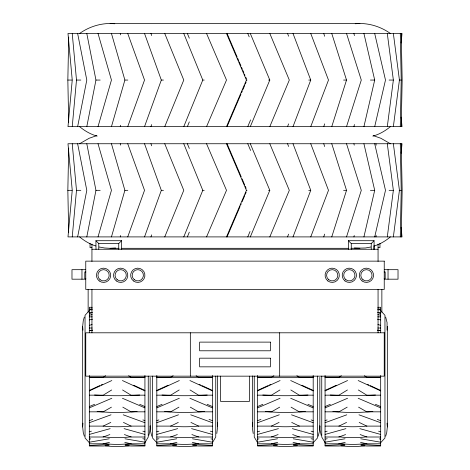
<?xml version="1.0" encoding="UTF-8"?>
<svg xmlns="http://www.w3.org/2000/svg" width="470" height="470" viewBox="0 0 470 470"><rect width="100%" height="100%" fill="white"/><g stroke="black" fill="none" stroke-linecap="round" stroke-linejoin="round"><path stroke-width="0.7" d="M68.691 122.271L67.839 80.059L68.702 37.118M68.691 232.533L67.839 190.326L68.691 148.115M400.281 126.636L401.221 80.059L400.281 33.482M401.221 126.636L402.161 80.059L401.221 33.482M400.281 236.904L401.221 190.326L400.281 143.744M401.221 236.904L402.161 190.326L401.221 143.744M150.159 426.296L149.677 431.742L148.831 435.291M217.645 375.924L217.645 426.296L216.799 433.528M253.201 433.528L252.408 428.117L252.566 422.653M84.324 436.231L83.266 432.594L82.667 426.942L82.667 326.356L83.266 320.704L84.324 317.062M82.667 426.942L82.937 423.159M151.816 436.231L150.424 430.726L150.2 425.673M319.841 377.375L319.841 426.942L319.577 430.726L318.184 436.231M385.676 317.062L387.063 322.573L387.063 330.14M387.333 326.356L387.333 426.942L386.734 432.594L385.676 436.231M72.239 126.636L76.492 80.059L72.239 33.482M72.239 236.904L76.492 190.326L72.239 143.744M401.151 42.94L402.014 33.482L67.986 33.482L72.239 80.059L67.986 126.636L402.014 126.636L401.151 117.177M401.151 153.208L402.014 143.744L67.986 143.744L72.239 190.326L67.986 236.904L402.014 236.904L401.151 227.439M387.292 126.636L393.361 80.059L387.292 33.482M375.971 236.904L376.159 235.447M393.361 126.636L399.43 80.059L393.361 33.482M387.292 236.904L393.361 190.326L387.292 143.744M393.361 236.904L399.43 190.326L393.361 143.744M77.638 126.636L86.797 80.059L77.638 33.482M86.797 126.636L95.951 80.059L86.797 33.482M77.638 236.904L86.797 190.326L77.638 143.744M86.797 236.904L95.951 190.326L86.797 143.744M353.922 126.636L354.409 124.521M363.921 126.636L374.702 80.059L363.921 33.482M374.702 126.636L385.488 80.059L374.702 33.482M353.922 236.904L354.245 235.488M363.921 236.904L374.702 190.326L363.921 143.744M374.702 236.904L385.488 190.326L374.702 143.744M98.019 126.636L111.449 80.059L98.019 33.482M111.449 126.636L124.885 80.059L111.449 33.482M120.238 126.636L120.643 125.243M98.019 236.904L111.449 190.326L98.019 143.744M111.449 236.904L124.885 190.326L111.449 143.744M120.238 236.904L120.643 235.511M323.765 126.636L324.647 123.857M331.761 126.636L346.525 80.059L331.761 33.482M346.525 126.636L361.289 80.059L346.525 33.482M323.765 236.904L324.647 234.119M331.761 236.904L346.525 190.326L331.761 143.744M346.525 236.904L361.289 190.326L346.525 143.744M127.728 126.636L144.525 80.059L127.728 33.482M144.525 126.636L161.322 80.059L144.525 33.482M150.946 126.636L151.687 124.579M127.728 236.904L144.525 190.326L127.728 143.744M144.525 236.904L161.322 190.326L144.525 143.744M150.946 236.904L151.687 234.847M287.564 126.636L288.603 123.898M293.01 126.636L310.746 80.059L293.01 33.482M310.746 126.636L328.489 80.059L310.746 33.482M287.564 236.904L288.603 234.16M293.01 236.904L310.746 190.326L293.01 143.744M310.746 236.904L328.489 190.326L310.746 143.744M164.747 126.636L183.764 80.059L164.747 33.482M183.764 126.636L202.782 80.059L183.764 33.482M187.377 126.636L189.31 121.912M164.747 236.904L183.764 190.326L164.747 143.744M183.764 236.904L202.782 190.326L183.764 143.744M187.377 236.904L189.31 232.174M247.772 126.636L250.604 119.885M250.304 126.636L269.809 80.059L250.304 33.482M269.809 126.636L289.314 80.059L269.809 33.482M247.772 236.904L250.034 231.499M250.304 236.904L269.809 190.326L250.304 143.744M269.809 236.904L289.314 190.326L269.809 143.744M206.559 126.636L226.499 80.059L206.559 33.482M226.499 126.636L246.439 80.059L226.499 33.482M227.057 126.636L240.928 94.235M241.51 92.884L242.373 90.857M242.955 89.512L244.688 85.458M245.264 84.106L246.133 82.085M206.559 236.904L226.499 190.326L206.559 143.744M226.499 236.904L246.439 190.326L226.499 143.744M227.057 236.904L240.064 206.524M240.64 205.173L241.216 203.827M242.085 201.8L244.688 195.726M245.264 194.374L246.133 192.347M144.93 442.705L148.256 437.024L148.256 376.118M212.417 442.705L215.748 437.024L215.748 376.118M89.323 310.594L85.046 315.311L85.046 437.987L89.323 442.705M313.19 442.705L317.467 437.987L317.467 376.1M380.677 442.705L384.954 437.987L384.954 315.311L380.677 310.594M121.589 240.705L95.921 240.705L98.776 243.554L118.734 243.554L121.589 240.705L121.589 249.259M348.411 249.259L348.411 240.705L351.266 243.554L371.224 243.554L374.079 240.705L374.079 249.259M390.4 126.636C385.271 130.924 379.349 134.355 372.869 136.118M390.4 236.904C385.617 240.875 380.177 244.177 374.196 245.975M79.6 33.482C88.46 27.184 99.194 23.535 110.092 23.5L359.908 23.5C370.806 23.535 381.54 27.184 390.4 33.482M79.6 143.744L89.147 138.268L96.826 135.607M105.638 375.741L103.224 377.228L89.323 377.228M156.81 377.228L170.716 377.228L173.13 375.741M273.898 375.741L271.484 377.228L257.584 377.228M325.07 377.228L338.97 377.228L341.39 375.741M111.684 389.971L103.224 395.164L89.323 395.164M179.176 389.971L170.716 395.164L156.81 395.164M279.944 389.971L271.484 395.164L257.584 395.164M347.436 389.971L338.97 395.164L325.07 395.164M111.437 407.155L103.224 411.832L89.323 411.832M178.929 407.155L170.716 411.832L156.81 411.832M279.697 407.155L271.484 411.832L257.584 411.832M347.189 407.155L338.97 411.832L325.07 411.832M110.808 422.418L103.224 426.108L89.323 426.108M178.295 422.418L170.716 426.108L156.81 426.108M279.068 422.418L271.484 426.108L257.584 426.108M346.555 422.418L338.97 426.108L325.07 426.108M89.323 390.411L99.916 385.541M101.238 384.93L102.56 384.319M89.323 390.899L111.831 380.536M156.81 390.411L168.066 385.236M156.81 390.899L179.317 380.536M257.584 390.411L268.17 385.541M269.498 384.93L270.82 384.319M257.584 390.899L280.091 380.536M325.07 390.411L336.326 385.236M325.07 390.899L347.577 380.536M89.323 406.556L94.617 404.294M89.323 407.872L111.831 398.26M156.81 406.556L162.109 404.294M156.81 407.872L179.317 398.26M257.584 406.556L262.877 404.294M257.584 407.872L280.091 398.26M325.07 406.556L330.369 404.294M325.07 407.872L347.577 398.26M109.845 434.556L103.224 437.006L89.323 437.006M177.331 434.556L170.716 437.006L156.81 437.006M278.105 434.556L271.484 437.006L257.584 437.006M345.591 434.556L338.97 437.006L325.07 437.006M89.323 420.662L92.713 419.422M89.323 422.724L111.02 414.804M156.81 420.662L158.848 419.916M156.81 422.724L178.512 414.804M257.584 420.662L260.973 419.422M257.584 422.724L279.28 414.804M325.07 420.662L327.102 419.916M325.07 422.724L346.772 414.804M89.323 325.34L92.102 324.535M89.323 431.765L91.409 431.184M89.323 434.433L110.174 428.64M156.81 431.765L158.895 431.184M156.81 434.433L177.666 428.64M257.584 431.765L259.663 431.184M257.584 434.433L278.434 428.64M325.07 431.765L327.155 431.184M325.07 434.433L345.926 428.64M109.481 442.364L103.224 443.798L89.323 443.798M176.967 442.364L170.716 443.798L156.81 443.798M277.741 442.364L271.484 443.798L257.584 443.798M345.227 442.364L338.97 443.798L325.07 443.798M89.323 315.164L92.173 314.636M370.883 246.991L365.437 247.978L350.949 248.307M89.323 439.115L90.745 438.868M89.323 442.205L109.281 438.78M156.81 439.115L158.948 438.745M156.81 442.205L176.773 438.78M257.584 439.115L259.005 438.868M257.584 442.205L277.541 438.78M325.07 439.115L327.208 438.745M325.07 442.205L345.033 438.78M109.075 445.589L103.224 446.012L89.323 446.012L89.323 375.477M176.567 445.589L170.716 446.012L156.81 446.012L156.81 375.477M277.335 445.589L271.484 446.012L257.584 446.012L257.584 375.477M344.827 445.589L338.97 446.012L325.07 446.012L325.07 375.477M89.323 309.178L92.249 308.978M99.117 246.991L104.563 247.978L110.092 248.307L115.62 247.978M355.226 23.747L359.908 23.5M89.323 445.513L109.075 444.444M156.81 445.513L176.567 444.444M257.584 445.513L277.335 444.444M325.07 445.513L344.827 444.444M67.839 80.059L72.028 80.059M76.492 80.059L80.846 80.059M95.951 80.059L100.175 80.059M124.885 80.059L127.817 80.059M161.322 80.059L163.466 80.059M202.782 80.059L204.227 80.059M246.439 80.059L246.997 80.059M268.546 80.059L269.809 80.059M308.708 80.059L310.746 80.059M343.617 80.059L346.525 80.059M370.419 80.059L374.702 80.059M389.113 80.059L393.361 80.059M399.13 80.059L401.221 80.059M67.839 190.326L72.028 190.326M76.492 190.326L80.846 190.326M95.951 190.326L100.175 190.326M124.885 190.326L127.817 190.326M161.322 190.326L163.466 190.326M202.782 190.326L204.227 190.326M246.439 190.326L246.997 190.326M268.546 190.326L269.809 190.326M308.708 190.326L310.746 190.326M343.617 190.326L346.525 190.326M370.419 190.326L374.702 190.326M389.113 190.326L393.361 190.326M399.13 190.326L401.221 190.326M348.411 240.705L374.079 240.705M91.938 247.643L90.04 247.643L90.04 243.366M378.062 247.643L379.96 247.643L379.96 243.366M110.092 248.307L119.051 248.307M121.172 248.307L348.828 248.307M91.938 249.259L378.062 249.259M85.522 269.68L71.981 269.68L71.981 279.186L85.522 279.186M384.478 269.68L398.02 269.68L398.02 279.186L384.478 279.186M85.851 271.971L84.812 271.971L84.812 278.628L85.851 278.628M384.149 271.971L385.189 271.971L385.189 278.628L384.149 278.628M92.249 307.286L89.323 307.286L89.323 332.701M377.751 307.286L380.677 307.286L380.677 332.701M89.323 309.801L92.249 309.801M377.751 309.801L380.677 309.801M90.786 313.09L89.323 313.09A103.758 99.816 0 0 1 92.567 312.28M379.214 313.09L380.677 313.09A103.758 99.816 0 0 0 377.434 312.28M89.323 316.868L92.249 316.868M377.751 316.868L380.677 316.868M89.323 328.013L92.249 328.013M377.751 328.013L380.677 328.013M92.249 330.622L89.323 330.622A103.758 72.286 0 0 1 92.567 330.034M377.751 330.622L380.677 330.622A103.758 72.286 0 0 0 377.434 330.034M128.61 375.741L131.03 377.228L144.93 377.228M212.417 377.228L198.516 377.228L196.102 375.741M296.87 375.741L299.284 377.228L313.19 377.228M380.677 377.228L366.776 377.228L364.362 375.741M90.786 377.616L89.323 377.616A103.758 1.522 0 0 0 144.93 377.616L143.468 377.616M158.272 377.616L156.81 377.616A103.758 1.522 0 0 0 212.417 377.616L210.954 377.616M259.046 377.616L257.584 377.616A103.758 1.522 0 0 0 313.19 377.616L311.728 377.616M326.532 377.616L325.07 377.616A103.758 1.522 0 0 0 380.677 377.616L379.214 377.616M144.93 395.164L131.03 395.164L122.564 389.971M212.417 395.164L198.516 395.164L190.056 389.971M313.19 395.164L299.284 395.164L290.824 389.971M380.677 395.164L366.776 395.164L358.316 389.971M144.93 411.832L131.03 411.832L122.811 407.155M212.417 411.832L198.516 411.832L190.303 407.155M313.19 411.832L299.284 411.832L291.071 407.155M380.677 411.832L366.776 411.832L358.563 407.155M144.93 426.108L131.03 426.108L123.446 422.418M212.417 426.108L198.516 426.108L190.932 422.418M313.19 426.108L299.284 426.108L291.705 422.418M380.677 426.108L366.776 426.108L359.192 422.418M144.93 437.006L131.03 437.006L124.409 434.556M212.417 437.006L198.516 437.006L191.895 434.556M313.19 437.006L299.284 437.006L292.669 434.556M380.677 437.006L366.776 437.006L360.155 434.556M144.93 443.798L131.03 443.798L124.773 442.364M212.417 443.798L198.516 443.798L192.259 442.364M313.19 443.798L299.284 443.798L293.033 442.364M380.677 443.798L366.776 443.798L360.519 442.364M110.092 23.5L114.774 23.747M360.925 444.444L380.677 445.513M293.433 444.444L313.19 445.513M192.665 444.444L212.417 445.513M125.173 444.444L144.93 445.513M354.38 247.978L359.908 248.307M377.751 308.978L380.677 309.178M360.925 445.589L366.776 446.012L380.677 446.012L380.677 375.477M293.433 445.589L299.284 446.012L313.19 446.012L313.19 375.477M192.665 445.589L198.516 446.012L212.417 446.012L212.417 375.477M125.173 445.589L131.03 446.012L144.93 446.012L144.93 375.477M379.255 438.868L380.677 439.115M360.719 438.78L380.677 442.205M311.052 438.745L313.19 439.115M293.227 438.78L313.19 442.205M210.995 438.868L212.417 439.115M192.459 438.78L212.417 442.205M142.792 438.745L144.93 439.115M124.967 438.78L144.93 442.205M377.827 314.636L380.677 315.164M373.174 135.607L380.853 138.268L390.4 143.744M378.591 431.184L380.677 431.765M359.826 428.64L380.677 434.433M311.105 431.184L313.19 431.765M292.334 428.64L313.19 434.433M210.337 431.184L212.417 431.765M191.566 428.64L212.417 434.433M142.845 431.184L144.93 431.765M124.074 428.64L144.93 434.433M377.898 324.535L380.677 325.34M97.131 136.118C90.651 134.355 84.729 130.924 79.6 126.636M95.804 245.975C89.823 244.177 84.383 240.875 79.6 236.904M377.287 419.422L380.677 420.662M358.98 414.804L380.677 422.724M311.152 419.916L313.19 420.662M291.488 414.804L313.19 422.724M209.027 419.422L212.417 420.662M190.72 414.804L212.417 422.724M142.898 419.916L144.93 420.662M123.228 414.804L144.93 422.724M375.383 404.294L380.677 406.556M358.169 398.26L380.677 407.872M307.891 404.294L313.19 406.556M290.683 398.26L313.19 407.872M207.123 404.294L212.417 406.556M189.909 398.26L212.417 407.872M139.631 404.294L144.93 406.556M122.423 398.26L144.93 407.872M367.44 384.319L368.762 384.93M370.084 385.541L380.677 390.411M358.169 380.536L380.677 390.899M301.934 385.236L313.19 390.411M290.683 380.536L313.19 390.899M199.18 384.319L200.502 384.93M201.83 385.541L212.417 390.411M189.909 380.536L212.417 390.899M133.674 385.236L144.93 390.411M122.423 380.536L144.93 390.899M156.81 442.705L152.533 437.987L152.533 376.1M325.07 442.705L321.744 437.024L321.744 376.118M257.584 442.705L254.252 437.024L254.252 376.118M227.057 33.482L237.174 57.105M237.75 58.456L238.619 60.483M239.195 61.834L240.928 65.882M241.51 67.234L242.373 69.26M242.955 70.606L243.818 72.633M244.394 73.984L244.976 75.335M245.839 77.356L246.421 78.707M227.057 143.744L241.216 176.826M242.085 178.847L244.688 184.922M245.264 186.273L246.133 188.3M247.772 33.482L249.188 36.854M247.772 143.744L250.604 150.494M187.377 33.482L189.31 38.205M187.377 143.744L189.31 148.473M287.564 33.482L288.603 36.219M287.564 143.744L288.603 146.487M150.946 33.482L151.687 35.538M150.946 143.744L151.687 145.8M323.765 33.482L324.647 36.261M323.765 143.744L324.647 146.528M120.238 33.482L120.643 34.874M120.238 143.744L120.643 145.136M321.169 435.291L320.058 429.938L319.841 426.296M353.922 33.482L354.409 35.597M353.922 143.744L354.245 145.16M375.971 143.744L376.159 145.201M387.063 423.159L387.333 426.942M82.937 330.14L82.667 326.356M217.434 422.653L217.645 426.296M319.8 425.673L319.841 426.942M388.038 269.68L388.038 279.186M381.863 289.408L381.863 312.233M378.062 244.077L378.062 261.438M378.062 289.408L378.062 332.801M373.985 245.745L373.985 249.411M371.224 243.554L371.224 249.259M351.266 243.554L351.266 249.259M338.97 377.228L338.97 377.616M299.284 377.228L299.284 377.616M279.668 332.801L279.668 376.159M252.355 375.924L252.355 426.296M249.5 376.159L249.5 401.351L220.501 401.351L220.501 376.159M190.332 332.801L190.332 376.159M170.716 377.228L170.716 377.616M150.159 377.375L150.159 426.942M131.03 377.228L131.03 377.616M118.734 243.554L118.734 249.259M98.776 243.554L98.776 249.259M95.921 240.705L96.015 249.411M91.938 244.077L91.938 261.438M91.938 289.408L91.938 332.801M88.137 289.408L88.137 312.233M81.962 269.68L81.962 279.186M129.162 445.801A103.758 103.747 0 0 1 105.086 445.801M196.654 445.801A103.758 103.747 0 0 1 172.578 445.801M198.645 436.818A103.758 90.604 0 0 1 170.587 436.818M198.645 426.079A103.758 74.436 0 0 1 170.587 426.079M204.597 411.467A103.758 53.186 0 0 1 164.635 411.467M198.645 443.463A103.758 100.604 0 0 1 170.587 443.463M131.159 436.818A103.758 90.604 0 0 1 103.094 436.818M207.217 395.035A103.758 28.318 0 0 1 162.009 395.035M89.323 319.923A103.758 89.088 0 0 1 92.567 319.201M137.105 411.467A103.758 53.186 0 0 1 97.143 411.467M139.731 395.035A103.758 28.318 0 0 1 94.523 395.035M131.159 426.079A103.758 74.436 0 0 1 103.094 426.079M131.159 443.463A103.758 100.604 0 0 1 103.094 443.463M364.914 445.801A103.758 103.747 0 0 1 340.838 445.801M297.422 445.801A103.758 103.747 0 0 1 273.346 445.801M299.413 436.818A103.758 90.604 0 0 1 271.355 436.818M299.413 426.079A103.758 74.436 0 0 1 271.355 426.079M305.365 411.467A103.758 53.186 0 0 1 265.403 411.467M299.413 443.463A103.758 100.604 0 0 1 271.355 443.463M366.906 436.818A103.758 90.604 0 0 1 338.841 436.818M307.991 395.035A103.758 28.318 0 0 1 262.783 395.035M377.434 319.201A103.758 89.088 0 0 1 380.677 319.923M372.857 411.467A103.758 53.186 0 0 1 332.895 411.467M375.477 395.035A103.758 28.318 0 0 1 330.269 395.035M366.906 426.079A103.758 74.436 0 0 1 338.841 426.079M366.906 443.463A103.758 100.604 0 0 1 338.841 443.463M384.237 261.138L85.763 261.138L85.763 289.438L384.237 289.438L384.237 261.138M384.237 332.801L85.763 332.801L85.763 376.159L384.237 376.159L384.237 332.801M270.35 342.119L199.65 342.119L199.65 350.785L270.35 350.785L270.35 342.119M270.35 358.175L199.65 358.175L199.65 366.841L270.35 366.841L270.35 358.175M362.106 280.954A7.126 7.126 0 0 0 373.503 276.201A7.126 7.126 0 0 0 363.692 268.711A7.126 7.126 0 0 0 362.106 280.954M327.884 280.954A7.126 7.126 0 0 0 339.281 276.201A7.126 7.126 0 0 0 329.47 268.711A7.126 7.126 0 0 0 327.884 280.954M344.998 280.954A7.126 7.126 0 0 0 356.395 276.201A7.126 7.126 0 0 0 346.578 268.711A7.126 7.126 0 0 0 344.998 280.954M116.325 280.937A7.126 7.126 0 0 0 127.746 276.237A7.126 7.126 0 0 0 117.964 268.699A7.126 7.126 0 0 0 116.325 280.937M133.433 280.937A7.126 7.126 0 0 0 144.854 276.237A7.126 7.126 0 0 0 135.072 268.699A7.126 7.126 0 0 0 133.433 280.937M99.217 280.937A7.126 7.126 0 0 0 110.632 276.237A7.126 7.126 0 0 0 100.856 268.699A7.126 7.126 0 0 0 99.217 280.937M363.016 279.767A5.634 5.634 0 0 0 372.017 276.013A5.634 5.634 0 0 0 364.268 270.091A5.634 5.634 0 0 0 363.016 279.767M328.794 279.767A5.634 5.634 0 0 0 337.801 276.013A5.634 5.634 0 0 0 330.046 270.091A5.634 5.634 0 0 0 328.794 279.767M345.902 279.767A5.634 5.634 0 0 0 354.909 276.013A5.634 5.634 0 0 0 347.154 270.091A5.634 5.634 0 0 0 345.902 279.767M100.128 279.75A5.634 5.634 0 0 0 109.152 276.037A5.634 5.634 0 0 0 101.426 270.08A5.634 5.634 0 0 0 100.128 279.75M134.35 279.75A5.634 5.634 0 0 0 143.368 276.037A5.634 5.634 0 0 0 135.642 270.08A5.634 5.634 0 0 0 134.35 279.75M117.242 279.75A5.634 5.634 0 0 0 126.26 276.037A5.634 5.634 0 0 0 118.534 270.08A5.634 5.634 0 0 0 117.242 279.75"/></g></svg>
